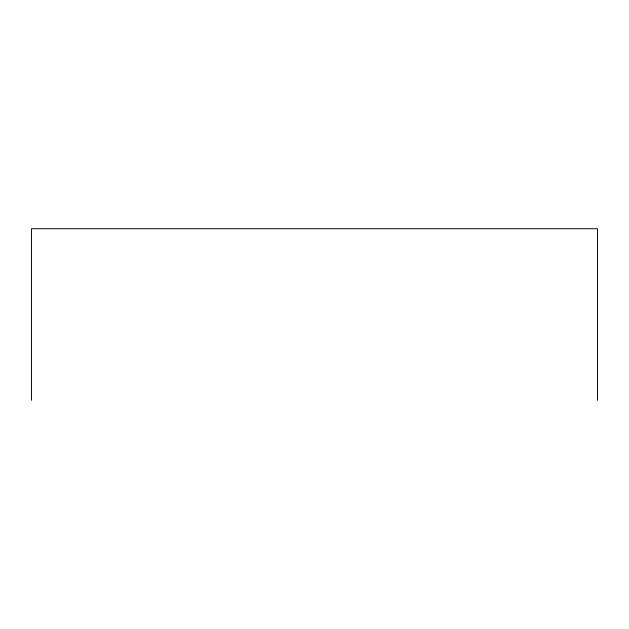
<?xml version="1.0" encoding="UTF-8"?>
<svg xmlns="http://www.w3.org/2000/svg" width="629" height="629" viewBox="0 0 629 629"><rect width="100%" height="100%" fill="white"/><g stroke="black" fill="none" stroke-linecap="round" stroke-linejoin="round"><path stroke-width="0.94" d="M597.55 400.264L597.55 228.736L31.45 228.736L31.45 400.264"/></g></svg>
